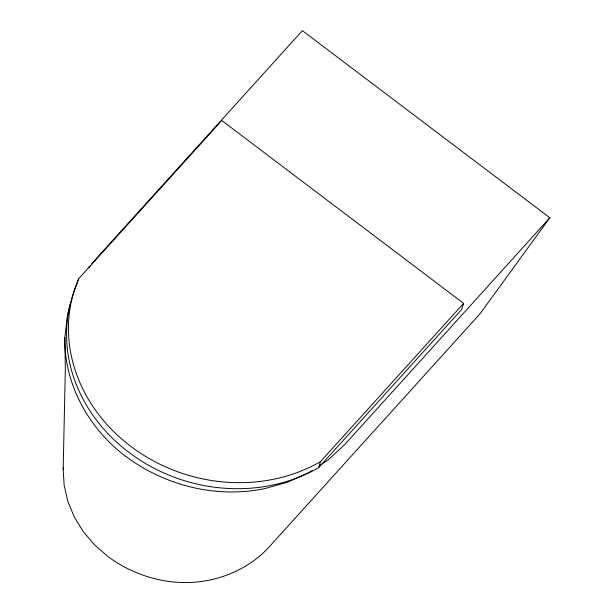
<?xml version="1.0" encoding="UTF-8"?>
<svg xmlns="http://www.w3.org/2000/svg" width="613" height="613" viewBox="0 0 613 613"><rect width="100%" height="100%" fill="white"/><g stroke="black" fill="none" stroke-linecap="round" stroke-linejoin="round"><path stroke-width="0.92" d="M91.72 263.996A157.702 139.113 17.3 0 1 97.115 257.636L302.393 30.65L549.823 217.768L480.163 313.626L268.272 547.915C252.755 564.512 231.913 575.255 209.838 580.067A112.861 99.559 17.3 0 1 156.576 579.147A117.987 104.08 17.3 0 1 107.811 556.405L94.463 544.773L83.192 531.502L74.257 516.905L67.882 501.426L64.15 485.381L63.177 469.198L65.338 368.704L64.832 337.403L67.376 315.695A157.702 139.113 17.3 0 1 70.227 304.646M63.177 469.198L63.392 467.328M78.594 278.823L76.717 284.846A161.112 142.116 17.3 0 0 128.845 452.333A161.112 142.116 17.3 0 0 318.538 467.719L461.719 309.404L463.597 303.381L221.776 120.508L78.594 278.823A161.112 142.116 17.3 0 0 130.722 446.31A161.112 142.116 17.3 0 0 320.415 461.696L463.597 303.381M318.538 467.719L320.415 461.696M549.823 217.768L344.544 444.754L328.062 460.018L320.086 465.244M312.109 470.47L308.921 472.562L287.65 482.163L264.847 488.607A153.924 135.779 17.3 0 1 192.214 487.35A160.912 141.948 17.3 0 1 125.711 456.34M125.711 456.34C88.793 428.594 63.959 384.129 64.832 337.403M88.916 267.674A157.702 139.113 17.3 0 1 90.578 265.46"/></g></svg>
